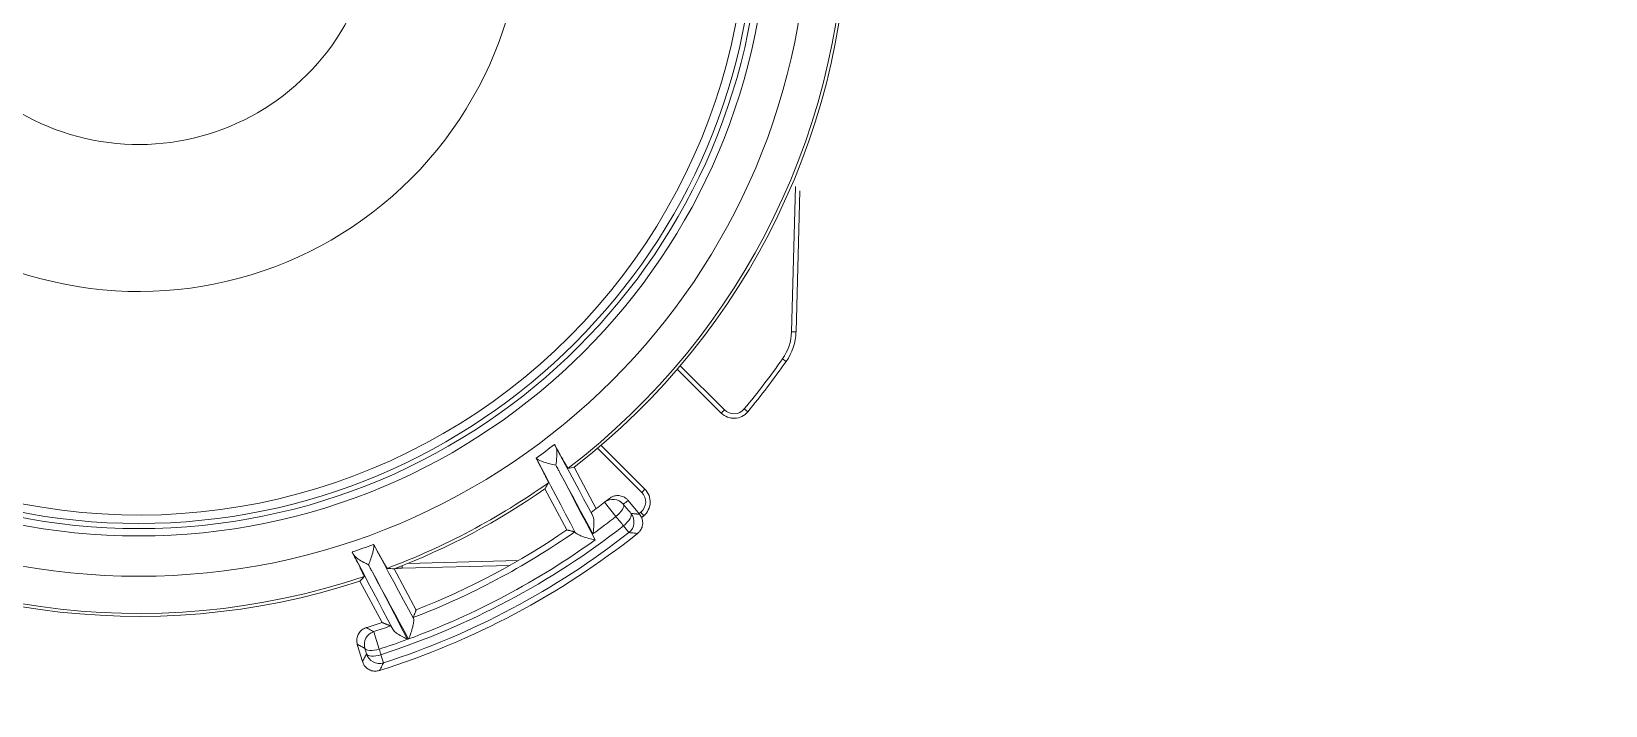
# Model space of a CAD drawing. Header units: millimetres. Extents: x -294625 to 2136527, y -251383 to 128331.
# Drawn here: x 1088231.2 to 1088415, y -78329.5 to -78250.7 of the extents above; entities that cross this region are included whole.
import ezdxf

# ---------------------------------------------------------------- set-up
doc = ezdxf.new("R2010")
doc.units = ezdxf.units.MM

# ---------------------------------------------------------------- blocks, each defined once
blk = doc.blocks.new('23')
at = {"color": 7, "linetype": 'Continuous', "lineweight": 15}
for p, q in [((2951148.17, 1774259.48), (2951145.29, 1774258.62)), ((2951146.44, 1774255.54), (2951145.08, 1774255.09)), ((2951150.28, 1774256.75), (2951147.37, 1774255.81))]:
    blk.add_line(p, q, dxfattribs=at)
at = {"color": 8, "linetype": 'Continuous', "lineweight": 15}
for p, q in [((2951158.74, 1774259.04), (2951151.82, 1774255.36)), ((2951153.9, 1774249.67), (2951160.77, 1774253.33)), ((2951160.89, 1774252.01), (2951161.28, 1774252.02)), ((2951161.36, 1774234.01), (2951160.89, 1774252.01)), ((2951161.67, 1774251.08), (2951162.15, 1774232.63)), ((2951167.28, 1774224.51), (2951174.15, 1774228.16)), ((2951177.75, 1774223.28), (2951170.83, 1774219.6)), ((2951173.55, 1774212.01), (2951180.92, 1774219.38)), ((2951181.4, 1774218.8), (2951174.08, 1774211.48)), ((2951169.5, 1774216.33), (2951171.91, 1774218.21)), ((2951166.84, 1774214.16), (2951167.97, 1774215.04)), ((2951169.89, 1774212.37), (2951172.2, 1774214.28)), ((2951169.65, 1774211.69), (2951169.35, 1774212.05)), ((2951169.65, 1774211.69), (2951170.23, 1774212.17)), ((2951169.96, 1774212.49), (2951170.23, 1774212.17)), ((2951174.08, 1774211.48), (2951173.55, 1774212.01)), ((2951186.81, 1774198.75), (2951194.13, 1774206.08)), ((2951194.7, 1774205.59), (2951187.34, 1774198.22)), ((2951186.81, 1774198.75), (2951187.34, 1774198.22)), ((2951187.01, 1774194.32), (2951187.49, 1774194.9)), ((2951195.42, 1774187.9), (2951195.86, 1774188.51)), ((2951200.36, 1774186.27), (2951200.38, 1774187.02)), ((2951223.9, 1774185.65), (2951200.36, 1774186.27)), ((2951200.38, 1774187.02), (2951224.64, 1774186.38))]:
    blk.add_line(p, q, dxfattribs=at)
at = {"color": 7, "linetype": 'Continuous', "lineweight": 15, "flags": 128}
for points in [[(2951146.58, 1774257.94), (2951146.69, 1774257.98), (2951146.81, 1774258.01), (2951146.92, 1774258.04), (2951147.04, 1774258.08), (2951147.16, 1774258.11), (2951147.27, 1774258.15), (2951147.39, 1774258.18), (2951147.5, 1774258.21)], [(2951147.37, 1774255.81), (2951147.26, 1774256.23), (2951147.19, 1774256.65), (2951147.15, 1774257.04), (2951147.15, 1774257.4), (2951147.19, 1774257.71), (2951147.26, 1774257.95), (2951147.37, 1774258.12), (2951147.5, 1774258.21)], [(2951146.58, 1774257.94), (2951146.44, 1774257.85), (2951146.33, 1774257.68), (2951146.26, 1774257.44), (2951146.22, 1774257.13), (2951146.22, 1774256.77), (2951146.26, 1774256.38), (2951146.33, 1774255.96), (2951146.44, 1774255.54)], [(2951147.37, 1774255.81), (2951147.25, 1774255.77), (2951147.14, 1774255.74), (2951147.02, 1774255.7), (2951146.91, 1774255.67), (2951146.79, 1774255.64), (2951146.67, 1774255.6), (2951146.56, 1774255.57), (2951146.44, 1774255.54)]]:
    blk.add_lwpolyline(points, dxfattribs=at)
at = {"color": 8, "linetype": 'Continuous', "lineweight": 15, "flags": 128}
for points in [[(2951150.71, 1774253.58), (2951152.26, 1774254.39), (2951153.81, 1774255.21), (2951155.36, 1774256.02), (2951156.92, 1774256.83), (2951158.47, 1774257.65), (2951160.04, 1774258.47), (2951161.6, 1774259.29), (2951163.17, 1774260.11)], [(2951160.21, 1774256.95), (2951158.8, 1774256.21), (2951157.39, 1774255.47), (2951155.99, 1774254.74), (2951154.59, 1774254), (2951153.19, 1774253.27), (2951151.79, 1774252.54), (2951150.4, 1774251.81), (2951149, 1774251.08)], [(2951149.06, 1774250.93), (2951150.44, 1774251.68), (2951151.83, 1774252.42), (2951153.22, 1774253.18), (2951154.61, 1774253.93), (2951156.01, 1774254.68), (2951157.41, 1774255.43), (2951158.81, 1774256.19), (2951160.21, 1774256.95)], [(2951164.82, 1774256.75), (2951163.27, 1774255.91), (2951161.72, 1774255.08), (2951160.18, 1774254.25), (2951158.64, 1774253.41), (2951157.1, 1774252.58), (2951155.57, 1774251.76), (2951154.04, 1774250.93), (2951152.51, 1774250.1)], [(2951166.86, 1774223.11), (2951168.4, 1774223.92), (2951169.94, 1774224.73), (2951171.48, 1774225.54), (2951173.03, 1774226.35), (2951174.58, 1774227.16), (2951176.14, 1774227.97), (2951177.69, 1774228.79), (2951179.25, 1774229.61)], [(2951176.84, 1774225.67), (2951175.43, 1774224.93), (2951174.02, 1774224.19), (2951172.61, 1774223.46), (2951171.21, 1774222.72), (2951169.81, 1774221.99), (2951168.41, 1774221.25), (2951167.01, 1774220.52), (2951165.61, 1774219.79)], [(2951166.62, 1774220.15), (2951167.89, 1774220.84), (2951169.16, 1774221.53), (2951170.44, 1774222.22), (2951171.71, 1774222.9), (2951172.99, 1774223.59), (2951174.27, 1774224.29), (2951175.55, 1774224.98), (2951176.84, 1774225.67)], [(2951181.12, 1774226.35), (2951179.67, 1774225.58), (2951178.23, 1774224.8), (2951176.8, 1774224.03), (2951175.36, 1774223.25), (2951173.93, 1774222.48), (2951172.5, 1774221.71), (2951171.07, 1774220.94), (2951169.65, 1774220.17)], [(2951167.97, 1774215.04), (2951168.16, 1774215.2), (2951168.35, 1774215.36), (2951168.54, 1774215.52), (2951168.74, 1774215.68), (2951168.93, 1774215.84), (2951169.12, 1774216), (2951169.31, 1774216.17), (2951169.5, 1774216.33)], [(2951171.57, 1774215.09), (2951171.41, 1774215.02), (2951171.21, 1774215.03), (2951170.97, 1774215.11), (2951170.7, 1774215.25), (2951170.4, 1774215.45), (2951170.1, 1774215.7), (2951169.79, 1774216), (2951169.5, 1774216.33)], [(2951167.97, 1774215.04), (2951168.26, 1774214.72), (2951168.56, 1774214.42), (2951168.87, 1774214.17), (2951169.17, 1774213.97), (2951169.44, 1774213.83), (2951169.69, 1774213.76), (2951169.89, 1774213.75), (2951170.04, 1774213.81)], [(2951171.57, 1774215.09), (2951171.38, 1774214.93), (2951171.19, 1774214.77), (2951171, 1774214.61), (2951170.8, 1774214.45), (2951170.61, 1774214.29), (2951170.42, 1774214.13), (2951170.23, 1774213.97), (2951170.04, 1774213.81)]]:
    blk.add_lwpolyline(points, dxfattribs=at)
at = {"color": 8, "linetype": 'Continuous', "lineweight": 15}
for radius in [111.73, 105, 103.76, 102.91]:
    blk.add_circle((2951271.27, 1774295.94), radius, dxfattribs=at)
for centre, radius, start, end in [((2951271.27, 1774295.94), 101.51, 107, 287), ((2951271.27, 1774295.94), 118.43, 145.8456, 198.1544), ((2951271.27, 1774295.94), 117.93, 145.4027, 198.5973), ((2951271.27, 1774295.94), 64.16, 107, 287), ((2951271.27, 1774295.94), 39.61, 107, 287), ((2951271.27, 1774295.94), 113.4, 198.287, 200.2113), ((2951271.27, 1774295.94), 133.65, 197.481, 218.519), ((2951271.27, 1774295.94), 131.2, 197.9347, 218.0653), ((2951271.27, 1774295.94), 132.64, 197.9347, 218.0653), ((2951271.27, 1774295.94), 118.43, 201.0889, 214.9111), ((2951271.27, 1774295.94), 117.93, 200.5786, 215.4214), ((2951271.27, 1774295.94), 130.23, 200.2194, 215.7806), ((2951271.27, 1774295.94), 127.17, 201.1029, 214.8971), ((2951271.27, 1774295.94), 126.15, 201.514, 214.486), ((2951271.27, 1774295.94), 113.4, 215.7887, 217.713), ((2951271.27, 1774295.94), 117.93, 217.4027, 270.5973), ((2951271.27, 1774295.94), 118.43, 217.8456, 270.5612), ((2951271.27, 1774295.94), 129.2, 215.9113, 218.0371), ((2951271.27, 1774295.94), 126.15, 216.7647, 218.0371), ((2951170.14, 1774216.82), 2.25, 309.4953, 38.0329), ((2951271.27, 1774295.94), 126.15, 218.0371, 218.4958), ((2951168.61, 1774215.55), 2.25, 218.0864, 309.4789), ((2951272.7, 1774294.2), 128.4, 218.0371, 218.4961), ((2951171.96, 1774213.6), 3, 219.6624, 315), ((2951171.96, 1774213.6), 2.25, 219.6624, 315), ((2951188.93, 1774196.63), 3, 135, 230.3376), ((2951188.93, 1774196.63), 2.25, 135, 230.3376), ((2951271.27, 1774295.94), 132, 230.3376, 234.9316), ((2951271.27, 1774295.94), 131.25, 230.3376, 234.9316), ((2951200.6, 1774195.27), 9, 234.9316, 268.5), ((2951200.6, 1774195.27), 8.25, 234.9316, 268.5)]:
    blk.add_arc(centre, radius, start, end, dxfattribs=at)
at = {"color": 7, "linetype": 'Continuous', "lineweight": 15}
for centre, radius, start, end in [((2951148.14, 1774256.05), 2.25, 17.9681, 106.4802), ((2951147.22, 1774255.79), 2.25, 106.5211, 197.9136), ((2951271.27, 1774295.94), 130.23, 197.9483, 200.1484), ((2951271.27, 1774295.94), 127.17, 197.9483, 199.3034), ((2951271.27, 1774295.94), 126.15, 197.5039, 198.7627)]:
    blk.add_arc(centre, radius, start, end, dxfattribs=at)
at = {"color": 8, "linetype": 'Continuous', "lineweight": 15}
for centre, major_axis, start_param, end_param in [((2951237.37, 1774359.68), (-67.79, 127.49), 1.938764, 1.94607), ((2951310.56, 1774222.04), (-78.59, 147.8), 0.938543, 0.945803), ((2951231.98, 1774369.83), (-78.59, 147.8), 2.19579, 2.20305), ((2951305.16, 1774232.2), (-67.79, 127.49), 1.195522, 1.202828)]:
    blk.add_ellipse(centre, major_axis=major_axis, ratio=0.866047, start_param=start_param, end_param=end_param, dxfattribs=at)
at = {"color": 7, "linetype": 'Continuous', "lineweight": 15}
for points, knots in [([(2951143.79, 1774255.79), (2951143.74, 1774256.04), (2951143.63, 1774256.54), (2951143.8, 1774257.3), (2951144.19, 1774257.95), (2951144.72, 1774258.41), (2951145.13, 1774258.56), (2951145.29, 1774258.62)], [0, 0, 0, 0, 0.212401, 0.424803, 0.637169, 0.849518, 1, 1, 1, 1]), ([(2951148.17, 1774259.48), (2951148.42, 1774259.52), (2951148.92, 1774259.62), (2951149.68, 1774259.44), (2951150.33, 1774259.04), (2951150.76, 1774258.52), (2951150.9, 1774258.14), (2951150.96, 1774258)], [0, 0, 0, 0, 0.217128, 0.434257, 0.651351, 0.86843, 1, 1, 1, 1]), ([(2951145.08, 1774255.09), (2951145.04, 1774255.11), (2951144.88, 1774255.2), (2951144.45, 1774255.43), (2951144.05, 1774255.65), (2951143.79, 1774255.79)], [0, 0, 0, 0, 0.077365, 0.386827, 1, 1, 1, 1]), ([(2951150.96, 1774258), (2951150.94, 1774257.96), (2951150.85, 1774257.8), (2951150.63, 1774257.39), (2951150.42, 1774257), (2951150.28, 1774256.75)], [0, 0, 0, 0, 0.0768728, 0.3843639, 1, 1, 1, 1]), ([(2951149, 1774251.08), (2951149.01, 1774251.08), (2951149.13, 1774251.35), (2951149.41, 1774251.94), (2951149.88, 1774252.71), (2951150.33, 1774253.31), (2951150.6, 1774253.5), (2951150.71, 1774253.58)], [0, 0, 0, 0, 0.003605, 0.278653, 0.607551, 0.829815, 1, 1, 1, 1]), ([(2951151.24, 1774253.9), (2951151.22, 1774253.88), (2951151.17, 1774253.84), (2951150.92, 1774253.7), (2951150.74, 1774253.6), (2951150.71, 1774253.58)], [0, 0, 0, 0, 0.453983, 0.907851, 1, 1, 1, 1])]:
    blk.add_open_spline(points, degree=3, knots=knots, dxfattribs=at)
for points in [[(2951145.29, 1774258.62), (2951146.58, 1774257.94)], [(2951147.5, 1774258.21), (2951148.17, 1774259.48)], [(2951151.24, 1774253.9), (2951151.82, 1774255.36)]]:
    blk.add_open_spline(points, degree=1, dxfattribs=at)
at = {"color": 8, "linetype": 'Continuous', "lineweight": 15}
for points, knots in [([(2951163.59, 1774260.36), (2951163.23, 1774260.17), (2951162.49, 1774259.78), (2951161.51, 1774259.28), (2951160.69, 1774258.87), (2951160.06, 1774258.57), (2951159.61, 1774258.35), (2951159.53, 1774258.34), (2951159.49, 1774258.33)], [0, 0, 0, 0, 0.1536, 0.314836, 0.480882, 0.639818, 0.803461, 1, 1, 1, 1]), ([(2951163.17, 1774260.11), (2951163.06, 1774260.03), (2951162.81, 1774259.85), (2951162.35, 1774259.24), (2951161.88, 1774258.47), (2951161.59, 1774257.88), (2951161.46, 1774257.61)], [0, 0, 0, 0, 0.169285, 0.391747, 0.72416, 1, 1, 1, 1]), ([(2951163.17, 1774260.11), (2951163.24, 1774260.15), (2951163.44, 1774260.26), (2951163.53, 1774260.32), (2951163.59, 1774260.36)], [0, 0, 0, 0, 0.390858, 1, 1, 1, 1]), ([(2951161.46, 1774257.61), (2951161.21, 1774257.48), (2951160.79, 1774257.26), (2951160.37, 1774257.03), (2951160.21, 1774256.95)], [0, 0, 0, 0, 0.60095, 1, 1, 1, 1]), ([(2951160.86, 1774254.48), (2951160.88, 1774254.51), (2951160.92, 1774254.55), (2951161.27, 1774254.76), (2951161.81, 1774255.08), (2951162.56, 1774255.5), (2951163.55, 1774256.05), (2951164.39, 1774256.51), (2951164.85, 1774256.76)], [0, 0, 0, 0, 0.160546, 0.318185, 0.480358, 0.638713, 0.801591, 1, 1, 1, 1]), ([(2951161.46, 1774257.61), (2951161.79, 1774257.48), (2951162.44, 1774257.22), (2951163.39, 1774256.92), (2951164.11, 1774256.76), (2951164.6, 1774256.7), (2951164.75, 1774256.73), (2951164.82, 1774256.75)], [0, 0, 0, 0, 0.256295, 0.510416, 0.705428, 0.852462, 1, 1, 1, 1]), ([(2951152.51, 1774250.1), (2951152.43, 1774250.08), (2951152.26, 1774250.04), (2951151.76, 1774250.09), (2951151.02, 1774250.24), (2951150.06, 1774250.53), (2951149.39, 1774250.79), (2951149.06, 1774250.93), (2951149.06, 1774250.93)], [0, 0, 0, 0, 0.145788, 0.291066, 0.484649, 0.73859, 0.997213, 1, 1, 1, 1]), ([(2951175.16, 1774227.58), (2951175.19, 1774227.59), (2951175.25, 1774227.6), (2951175.62, 1774227.77), (2951176.19, 1774228.05), (2951176.96, 1774228.43), (2951177.91, 1774228.91), (2951178.71, 1774229.33), (2951179.19, 1774229.58), (2951179.28, 1774229.62)], [0, 0, 0, 0, 0.1581479, 0.3209021, 0.4790441, 0.6417314, 0.800649, 0.9640988, 1, 1, 1, 1]), ([(2951179.25, 1774229.61), (2951179.2, 1774229.55), (2951179.08, 1774229.45), (2951178.86, 1774229.01), (2951178.6, 1774228.32), (2951178.31, 1774227.37), (2951178.17, 1774226.68), (2951178.09, 1774226.34)], [0, 0, 0, 0, 0.1475382, 0.2945718, 0.4895841, 0.7437047, 1, 1, 1, 1]), ([(2951176.84, 1774225.67), (2951177, 1774225.76), (2951177.42, 1774225.98), (2951177.84, 1774226.2), (2951178.09, 1774226.34)], [0, 0, 0, 0, 0.39905, 1, 1, 1, 1]), ([(2951181.56, 1774226.57), (2951181.18, 1774226.37), (2951180.43, 1774225.95), (2951179.47, 1774225.43), (2951178.68, 1774224.98), (2951178.08, 1774224.64), (2951177.7, 1774224.4), (2951177.59, 1774224.32), (2951177.58, 1774224.31), (2951177.58, 1774224.3)], [0, 0, 0, 0, 0.159388, 0.323353, 0.482756, 0.646866, 0.80481, 0.967399, 1, 1, 1, 1]), ([(2951178.09, 1774226.34), (2951178.56, 1774226.28), (2951179.31, 1774226.18), (2951180.26, 1774226.17), (2951180.81, 1774226.23), (2951181.03, 1774226.32), (2951181.12, 1774226.35)], [0, 0, 0, 0, 0.437031, 0.694538, 0.883317, 1, 1, 1, 1]), ([(2951181.56, 1774226.57), (2951181.48, 1774226.53), (2951181.37, 1774226.48), (2951181.17, 1774226.38), (2951181.12, 1774226.35)], [0, 0, 0, 0, 0.71631, 1, 1, 1, 1]), ([(2951165.61, 1774219.79), (2951165.61, 1774219.8), (2951165.68, 1774220.14), (2951165.85, 1774220.85), (2951166.14, 1774221.8), (2951166.43, 1774222.5), (2951166.67, 1774222.94), (2951166.79, 1774223.06), (2951166.86, 1774223.11)], [0, 0, 0, 0, 0.002787, 0.26141, 0.515351, 0.708934, 0.854212, 1, 1, 1, 1]), ([(2951169.65, 1774220.17), (2951169.52, 1774220.12), (2951169.22, 1774220.01), (2951168.46, 1774219.97), (2951167.56, 1774220.02), (2951166.91, 1774220.11), (2951166.62, 1774220.15), (2951166.62, 1774220.15)], [0, 0, 0, 0, 0.170081, 0.392299, 0.721342, 0.996397, 1, 1, 1, 1]), ([(2951169.65, 1774220.17), (2951169.73, 1774220.21), (2951169.95, 1774220.32), (2951170.16, 1774220.42), (2951170.19, 1774220.43), (2951170.21, 1774220.43)], [0, 0, 0, 0, 0.239337, 0.690813, 1, 1, 1, 1]), ([(2951172.53, 1774217.41), (2951172.67, 1774217.2), (2951172.95, 1774216.77), (2951173.06, 1774216), (2951172.93, 1774215.25), (2951172.61, 1774214.66), (2951172.32, 1774214.38), (2951172.2, 1774214.28)], [0, 0, 0, 0, 0.217154, 0.434309, 0.651448, 0.868556, 1, 1, 1, 1]), ([(2951166.7, 1774212.7), (2951166.7, 1774212.74), (2951166.72, 1774212.93), (2951166.77, 1774213.41), (2951166.81, 1774213.86), (2951166.84, 1774214.16)], [0, 0, 0, 0, 0.077365, 0.386827, 1, 1, 1, 1]), ([(2951169.89, 1774212.37), (2951169.68, 1774212.23), (2951169.26, 1774211.94), (2951168.49, 1774211.81), (2951167.73, 1774211.93), (2951167.11, 1774212.25), (2951166.82, 1774212.57), (2951166.7, 1774212.7)], [0, 0, 0, 0, 0.2124008, 0.4248033, 0.637169, 0.8495183, 1, 1, 1, 1])]:
    blk.add_open_spline(points, degree=3, knots=knots, dxfattribs=at)
for points in [[(2951164.85, 1774256.76), (2951164.82, 1774256.75)], [(2951160.89, 1774252.01), (2951160.86, 1774253.12)], [(2951152.51, 1774250.1), (2951152.62, 1774250.15)], [(2951152.62, 1774250.15), (2951153.9, 1774249.67)], [(2951179.25, 1774229.61), (2951179.28, 1774229.62)], [(2951166.96, 1774223.18), (2951167.28, 1774224.51)], [(2951166.96, 1774223.18), (2951166.86, 1774223.11)], [(2951170.04, 1774213.81), (2951169.89, 1774212.37)]]:
    blk.add_open_spline(points, degree=1, dxfattribs=at)
blk = doc.blocks.new('PMBCB')
h = blk.add_hatch()
h.set_pattern_fill('BTCT2', color=8, scale=30, pattern_type=2)
h.set_pattern_definition([(50, (-27194.2, -11189.96), (215.17805, -18.8256), [22.5, -247.5]), (355, (-27194.2, -11189.96), (-41.6254, 225.6576), [18, -198]), (100.4514, (-27176.26, -11191.53), (173.5528, 206.8319), [19.122, -210.3426]), (46.1842, (-27194.2, -11129.96), (320.1723, -49.6557), [33.75, -371.25]), (96.6356, (-27167.5, -11134.1), (280.3988, 292.2354), [28.683, -315.514]), (351.1842, (-27194.2, -11129.96), (280.3986, 292.2356), [27, -297]), (21, (-27164.2, -11144.96), (179.0721, -120.7857), [22.5, -247.5]), (326, (-27164.2, -11144.96), (72.9946, 217.545), [18, -198]), (71.4514, (-27149.27, -11155.03), (252.0668, 96.7591), [19.122, -210.3426]), (37.5, (-27194.194, -11189.96), (3.64796, 99.86816), [0, -195.6, 0, -201, 0, -198.75]), (7.5, (-27194.19, -11189.96), (78.92086, 118.3235), [0, -114.6, 0, -191.1, 0, -75.75]), (327.5, (-27261.094, -11189.96), (160.14673, -6.76646), [0, -75, 0, -234, 0, -310.5]), (317.5, (-27291.1, -11189.96), (174.95585, 30.0315), [0, -97.5, 0, -155.4, 0, -220.5]), (45, (-27194.19, -11189.96), (-63.6396, 63.6396), []), (45, (-27194.19, -11168.96), (-63.6396, 63.6396), [])])
h.paths.add_polyline_path([(6600, 2700), (-2900, 2700), (-2900, -200), (6600, -200)])
h.paths.add_polyline_path([(5000, 2500), (5000, 0), (0, 0), (0, 2500)], flags=16)
h.paths.add_polyline_path([(5200, 2500), (6400, 2500), (6400, 0), (5200, 0)], flags=16)
h.paths.add_polyline_path([(-200, 2500), (-200, 0), (-2700, 0), (-2700, 2500)], flags=16)
h.paths.add_polyline_path([(5350.97, 389.34), (6075.73, 389.34), (6075.73, 539.34), (5350.97, 539.34)], flags=0)
h.paths.add_polyline_path([(5451.74, 547.35), (5986.02, 547.35), (5986.02, 775.92), (5451.74, 775.92)], flags=0)
h.paths.add_polyline_path([(4155.05, 389.34), (4879.81, 389.34), (4879.81, 539.34), (4155.05, 539.34)], flags=0)
h.paths.add_polyline_path([(4255.82, 547.35), (4790.11, 547.35), (4790.11, 775.92), (4255.82, 775.92)], flags=0)
h.paths.add_polyline_path([(-1032.12, 389.34), (-307.36, 389.34), (-307.36, 539.34), (-1032.12, 539.34)], flags=0)
h.paths.add_polyline_path([(-931.35, 547.35), (-397.07, 547.35), (-397.07, 775.92), (-931.35, 775.92)], flags=0)
at = {"xscale": 0.7000000000000017, "yscale": 0.7000000000000017, "zscale": 0.7000000000000017, "rotation": 90}
blk.add_blockref('23', (1242777.15, -2063922.03), dxfattribs=at)

msp = doc.modelspace()

# ---------------------------------------------------------------- block references
msp.add_blockref('PMBCB', (1087473.72, -80204.01))

doc.saveas('drawing.dxf')
